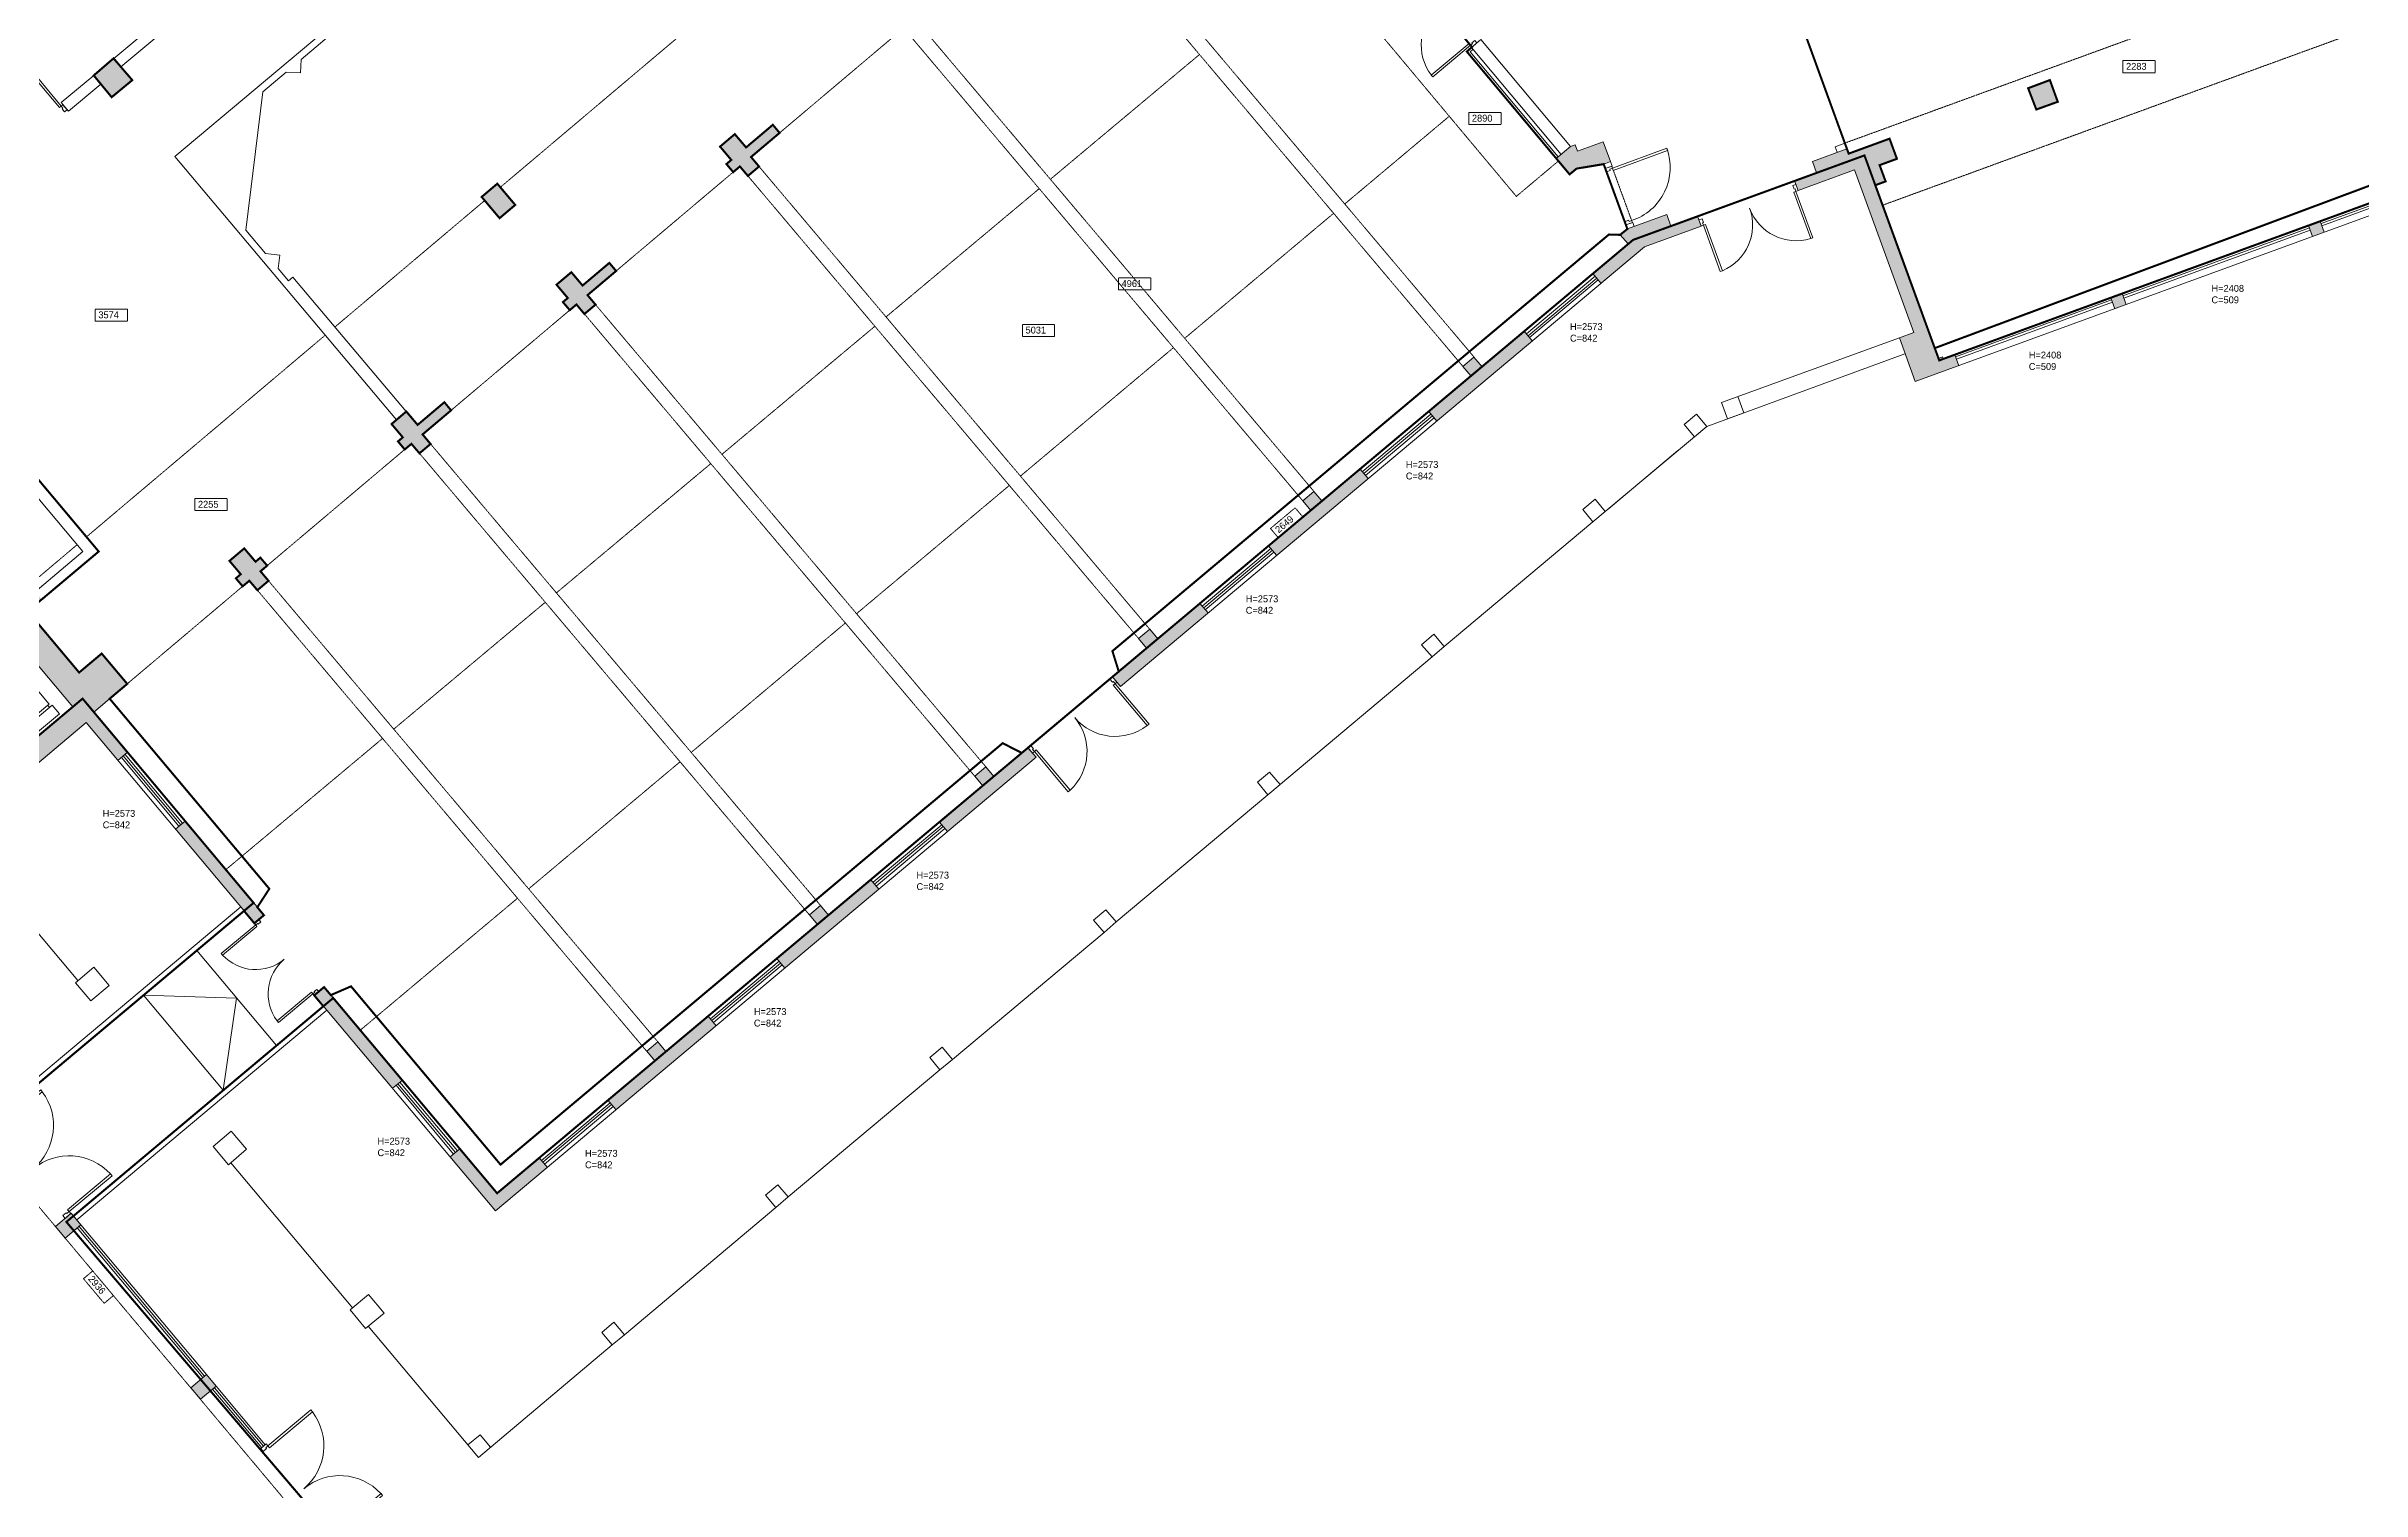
# Model space of a CAD drawing. Header units: millimetres. Extents: x 62976 to 1097852, y -110926 to 167100.
# Drawn here: x 398420 to 432007, y -49876 to -28926 of the extents above; entities that cross this region are included whole.
import ezdxf

# ---------------------------------------------------------------- set-up
doc = ezdxf.new("R2010")
doc.units = ezdxf.units.MM
doc.linetypes.add('HIDDENX2', pattern=[0.75, 0.5, -0.25])
for name, color, linetype, lineweight in [('BLOCKS', 8, 'Continuous', 15), ('Ceiling', 45, 'HIDDENX2', 15), ('Ceiling tag', 1, 'Continuous', 15), ('GIA', 84, 'Continuous', 15), ('NIA', 30, 'Continuous', 15), ('Partitions', 155, 'Continuous', 15), ('WALLS', 7, 'Continuous', 15)]:
    doc.layers.add(name, color=color, linetype=linetype, lineweight=lineweight)
doc.layers.add('Whatch', color=7, linetype='Continuous', lineweight=15, true_color=0xa8a8a8)
doc.styles.add('Century Gothic', font='GOTHIC.TTF')

# ---------------------------------------------------------------- blocks, each defined once
blk = doc.blocks.new('DOUBLE DOOR')
at = {"layer": 'BLOCKS'}
for p, q in [((-1520, -760), (-1555, -760)), ((-1555, -760), (-1555, -860)), ((-1555, -860), (-1505, -860)), ((-1520, -760), (-1520, -800)), ((-1520, -800), (-1505, -800)), ((-1505, -800), (-1505, -860)), ((-15, -800), (-15, -860)), ((0, -800), (-15, -800)), ((35, -860), (-15, -860)), ((0, -760), (35, -760)), ((0, -760), (0, -800)), ((35, -760), (35, -860))]:
    blk.add_line(p, q, dxfattribs=at)
for points in [[(-1485, -760), (-1485, 0), (-1520, 0), (-1520, -760)], [(-35, -760), (-35, 0), (0, 0), (0, -760)]]:
    blk.add_lwpolyline(points, close=True, dxfattribs=at)
for centre, start, end in [((-1521, -761), 0.0439, 87.2558), ((1, -761), 92.7442, 179.9561)]:
    blk.add_arc(centre, 761, start, end, dxfattribs=at)
blk = doc.blocks.new('DOOR 840')
at = {"layer": 'BLOCKS'}
for p, q in [((-582, 249), (-582, -591)), ((-582, -591), (-582, 249)), ((-548, 249), (-582, 249)), ((-548, -591), (-548, 248)), ((-612, -691), (-612, -591)), ((-582, -591), (-612, -591)), ((-548, -591), (-582, -591)), ((-582, -632), (-582, -591)), ((-562, -632), (-582, -632)), ((-562, -691), (-562, -632)), ((208, -632), (228, -632)), ((208, -691), (208, -632)), ((228, -632), (228, -591)), ((228, -591), (258, -591)), ((258, -691), (258, -591)), ((-562, -691), (-612, -691)), ((208, -691), (258, -691))]:
    blk.add_line(p, q, dxfattribs=at)
blk.add_arc((-586, -565), 814, 358.1575, 89.7593, dxfattribs=at)
blk = doc.blocks.new('wc')
at = {"layer": 'BLOCKS'}
for p, q in [((36874, 129352), (36874, 129084)), ((37274, 129084), (37274, 129352)), ((37299, 129044), (36849, 129044)), ((36849, 129044), (36849, 128881)), ((36874, 129084), (36899, 129084)), ((36899, 129044), (36899, 129084)), ((36899, 129084), (37249, 129084)), ((37249, 129084), (37249, 129044)), ((37274, 129084), (37249, 129084)), ((37299, 128881), (37299, 129044)), ((36849, 128881), (37299, 128881))]:
    blk.add_line(p, q, dxfattribs=at)
blk.add_arc((37074, 129339), 200, 3.8042, 176.1958, dxfattribs=at)

msp = doc.modelspace()

# ---------------------------------------------------------------- hatches: boundary and pattern name
at = {"layer": 'Whatch', "ltscale": 2}
h = msp.add_hatch(color=256, dxfattribs=at)
h.dxf.hatch_style = 1
h.paths.add_polyline_path([(406686, -32185), (406587, -32068), (406199, -32396), (406036, -32203), (405821, -32384), (405984, -32577), (405914, -32636), (406013, -32753), (406110, -32671), (406226, -32809), (406387, -32673), (406271, -32535)])
h.paths.add_polyline_path([(409057, -30182), (408959, -30065), (408571, -30393), (408407, -30200), (408193, -30381), (408356, -30574), (408286, -30634), (408384, -30751), (408481, -30669), (408597, -30806), (408759, -30670), (408643, -30532)])
h.paths.add_polyline_path([(411433, -28176), (411334, -28059), (410946, -28387), (410783, -28194), (410568, -28375), (410731, -28568), (410661, -28628), (410760, -28744), (410857, -28663), (410973, -28800), (411134, -28664), (411018, -28526)])
h.paths.add_polyline_path([(414135, -25921), (413964, -25718), (413275, -26294), (413235, -26247), (413071, -26385), (413071, -26385), (412993, -26450), (412993, -26450), (412975, -26465), (413298, -26854), (413298, -26855), (413469, -26710), (413353, -26576)])
h.paths.add_polyline_path([(415496, -24782), (415601, -24906), (415832, -24711), (415558, -24384), (414620, -25169), (414790, -25372)])
h.paths.add_polyline_path([(409932, -22313), (409688, -22517), (412101, -25388), (412344, -25185)])
h = msp.add_hatch(color=256, dxfattribs=at)
h.dxf.hatch_style = 1
h.paths.add_polyline_path([(399593, -38174), (399223, -37734), (398896, -38009), (398150, -37120), (398352, -36950), (398175, -36740), (397674, -37160), (398805, -38507), (397149, -39898), (391390, -33023), (395337, -29720), (396816, -31482), (396878, -31429), (397033, -31615), (397334, -31364), (397076, -31055), (396942, -31168), (395567, -29522), (396225, -28969), (396061, -28777), (396060, -28777), (396038, -28750), (395994, -28699), (390896, -33033), (391091, -33267), (391127, -33237), (392804, -35238), (392769, -35268), (392993, -35531), (393025, -35505), (394914, -37756), (394882, -37782), (395106, -38052), (395138, -38025), (396882, -40098), (396850, -40126), (397074, -40396), (397344, -40172), (397322, -40147), (398999, -38734), (399459, -39283), (399599, -39166), (399109, -38582)])
h.paths.add_polyline_path([(395525, -33994), (395226, -34245), (397115, -36494), (397191, -36430), (397413, -36243)], flags=17)
h.paths.add_polyline_path([(395093, -33221), (394846, -32930), (394422, -33287), (394667, -33579), (394744, -33514)], flags=17)
h.paths.add_polyline_path([(401527, -36541), (401624, -36459), (401525, -36343), (401455, -36402), (401291, -36209), (401077, -36390), (401240, -36583), (401170, -36643), (401268, -36759), (401365, -36678), (401482, -36815), (401643, -36679)])
h.paths.add_polyline_path([(404292, -34206), (404194, -34089), (403806, -34417), (403642, -34223), (403428, -34405), (403591, -34598), (403521, -34657), (403619, -34774), (403716, -34692), (403833, -34830), (403994, -34694), (403878, -34556)])
h.paths.add_polyline_path([(402450, -42573), (402306, -42692), (402487, -42907), (403442, -44041), (403585, -43921)])
h.paths.add_polyline_path([(408137, -43132), (408021, -42993), (407409, -43507), (407292, -43368), (407130, -43503), (407247, -43642), (406567, -44213), (406683, -44352)])
h.paths.add_polyline_path([(412777, -39238), (412660, -39100), (412165, -39515), (412048, -39376), (412048, -39376), (411887, -39512), (412003, -39651), (411376, -40178), (411492, -40317)])
h.paths.add_polyline_path([(399667, -29417), (399398, -29105), (399108, -29349), (399371, -29667)])
h.paths.add_polyline_path([(398667, -26916), (398443, -26646), (398173, -26870), (398397, -27139)])
h.paths.add_polyline_path([(399963, -25830), (399733, -25560), (399470, -25784), (399693, -26053)])
h.paths.add_polyline_path([(401629, -26909), (401556, -26968), (400457, -25659), (400529, -25599), (400115, -25099), (400686, -24622), (400487, -24384), (399676, -25062), (399948, -25385), (401556, -27297), (401358, -27464), (401657, -27811), (401846, -27653), (401971, -27798), (402214, -27600), (402214, -27600)])
h.paths.add_polyline_path([(402782, -28270), (402780, -28272), (402703, -28336), (402537, -28476), (402680, -28646), (402926, -28440)])
h.paths.add_polyline_path([(404962, -30919), (404735, -31111), (404995, -31419), (405222, -31227)])
h = msp.add_hatch(color=256, dxfattribs=at)
h.dxf.hatch_style = 1
h.paths.add_polyline_path([(410496, -41152), (410380, -41014), (409768, -41527), (409651, -41388), (409489, -41524), (409606, -41663), (409017, -42157), (409133, -42296)])
h.paths.add_polyline_path([(415272, -37145), (415155, -37006), (414543, -37520), (414426, -37381), (414265, -37516), (414381, -37656), (413886, -38071), (414002, -38210)])
h.paths.add_polyline_path([(417594, -35196), (417477, -35058), (416925, -35521), (416808, -35382), (416646, -35518), (416763, -35657), (416151, -36171), (416267, -36309)])
h.paths.add_polyline_path([(419976, -33198), (419859, -33059), (419247, -33573), (419130, -33433), (418969, -33569), (419085, -33708), (418473, -34222), (418590, -34361)])
h.paths.add_polyline_path([(421601, -31833), (422425, -31533), (422374, -31392), (421984, -31535), (421925, -31367), (421357, -31574), (421249, -31661), (421368, -31793), (420855, -32223), (420971, -32362)])
h.paths.add_polyline_path([(421005, -30312), (420631, -30448), (420597, -30354), (420531, -30380), (420324, -30554), (420519, -30786), (420618, -30700), (421011, -30635), (421110, -30599)])
h.paths.add_polyline_path([(425014, -30650), (425265, -30558), (425158, -30266), (424565, -30483), (424539, -30413), (424039, -30595), (424100, -30762), (423780, -30879), (423831, -31020), (424651, -30720), (425512, -33078), (425301, -33155), (425532, -33788), (426161, -33559), (426103, -33399), (425937, -33459), (425928, -33432), (425868, -33454), (424951, -30941), (425101, -30886)])
h.paths.add_polyline_path([(428532, -32512), (428367, -32573), (428425, -32732), (428590, -32672)])
h.paths.add_polyline_path([(427484, -29416), (427168, -29534), (427287, -29843), (427596, -29731)])
h.paths.add_polyline_path([(430362, -28368), (430053, -28480), (430164, -28796), (430474, -28677)])
h.paths.add_polyline_path([(431405, -31463), (431237, -31525), (431295, -31685), (431463, -31623)])
h = msp.add_hatch(color=256, dxfattribs=at)
h.dxf.hatch_style = 1
h.paths.add_polyline_path([(376746, -43045), (376621, -42901), (376371, -43105), (376496, -43256)])
h.paths.add_polyline_path([(379826, -46685), (379701, -46540), (379438, -46764), (379501, -46841), (379563, -46915)])
h.paths.add_polyline_path([(383005, -50509), (382880, -50358), (382630, -50569), (382755, -50713)])
h.paths.add_polyline_path([(386181, -54337), (386040, -54168), (385811, -54361), (385952, -54529)])
h.paths.add_polyline_path([(387413, -55805), (387272, -55636), (387043, -55829), (387184, -55997)])
h.paths.add_polyline_path([(389376, -58143), (389234, -57975), (389005, -58167), (389147, -58336)])
h.paths.add_polyline_path([(392546, -61922), (392405, -61754), (392176, -61946), (392317, -62115)])
h.paths.add_polyline_path([(396253, -58422), (396084, -58564), (396276, -58793), (396445, -58651)])
h.paths.add_polyline_path([(400170, -55135), (400001, -55277), (400193, -55506), (400362, -55364)])
h.paths.add_polyline_path([(404118, -52213), (403977, -52044), (403748, -52236), (403889, -52405)])
h.paths.add_polyline_path([(400743, -48190), (400514, -48383), (400656, -48551), (400885, -48359)])
h.paths.add_polyline_path([(398781, -45852), (398552, -46044), (398693, -46213), (398923, -46021)])
h.paths.add_polyline_path([(397691, -44552), (397549, -44384), (397320, -44576), (397462, -44745), (397609, -44621), (397608, -44621)])
h.paths.add_polyline_path([(394579, -40671), (394454, -40519), (394203, -40730), (394329, -40875)])
h.paths.add_polyline_path([(391397, -36849), (391274, -36703), (391011, -36926), (391136, -37077)])
h.paths.add_polyline_path([(388319, -33207), (388194, -33062), (387944, -33266), (388069, -33418)])
h.paths.add_polyline_path([(384126, -36040), (383981, -36165), (384139, -36349), (384284, -36224)])
h.paths.add_polyline_path([(380210, -39324), (380188, -39343), (380065, -39449), (380223, -39640), (380368, -39515)])
h = msp.add_hatch(color=256, dxfattribs=at)
h.dxf.hatch_style = 1
h.paths.add_polyline_path([(400433, -40163), (400294, -40280), (401240, -41410), (401438, -41646), (401578, -41530)])
h = msp.add_hatch(color=256, dxfattribs=at)
h.dxf.hatch_style = 1
h.paths.add_polyline_path([(405688, -45187), (405571, -45049), (404959, -45562), (404419, -44918), (404279, -45035), (404937, -45817)])

# ---------------------------------------------------------------- linework, layer by layer
at = {"layer": 'BLOCKS'}
for p, q in [((419094, -28943), (419026, -29003)), ((419026, -29003), (420324, -30554)), ((419117, -28970), (419075, -29007)), ((419075, -29007), (420351, -30531)), ((425814, -33304), (434065, -30221)), ((433669, -30637), (431405, -31463)), ((433681, -30670), (431417, -31496)), ((433693, -30703), (431429, -31529)), ((431237, -31525), (428532, -32512)), ((431249, -31558), (428544, -32545)), ((421087, -31656), (413885, -37698)), ((421087, -31656), (421249, -31661)), ((431261, -31591), (428556, -32578)), ((420855, -32223), (419859, -33059)), ((420887, -32262), (419891, -33097)), ((420910, -32288), (419914, -33124)), ((420932, -32315), (419936, -33151)), ((428367, -32573), (426103, -33399)), ((428379, -32605), (426115, -33432)), ((428391, -32638), (426127, -33465)), ((425301, -33155), (422721, -34092)), ((425380, -33389), (422507, -34439)), ((418473, -34222), (417477, -35058)), ((422721, -34092), (422807, -34328)), ((423044, -34243), (422807, -34328)), ((422959, -34006), (423044, -34243)), ((418505, -34260), (417510, -35096)), ((418528, -34287), (417532, -35123)), ((418550, -34314), (417555, -35150)), ((422507, -34439), (421034, -35673)), ((422356, -34261), (422178, -34412)), ((422178, -34412), (422356, -34261)), ((422178, -34412), (422329, -34590)), ((422329, -34590), (422178, -34412)), ((422329, -34590), (422507, -34439)), ((422507, -34439), (422329, -34590)), ((422356, -34261), (422507, -34439)), ((422356, -34261), (422507, -34439)), ((421075, -35638), (422089, -34789)), ((420889, -35496), (420711, -35647)), ((420889, -35496), (420711, -35647)), ((420889, -35496), (421034, -35673)), ((421034, -35673), (420889, -35496)), ((420856, -35824), (418699, -37632)), ((420711, -35647), (420856, -35825)), ((420711, -35647), (420856, -35824)), ((421034, -35673), (420856, -35825)), ((420856, -35825), (421034, -35673)), ((416151, -36171), (415155, -37006)), ((416183, -36209), (415187, -37045)), ((416206, -36236), (415210, -37071)), ((416228, -36263), (415232, -37098)), ((418370, -37606), (418548, -37454)), ((418522, -37784), (418370, -37606)), ((418370, -37606), (418370, -37606)), ((418548, -37454), (418699, -37632)), ((413977, -37995), (413885, -37698)), ((416323, -39627), (418522, -37784)), ((418699, -37632), (418522, -37784)), ((399339, -38389), (401655, -41146)), ((400344, -40238), (399509, -39241)), ((400371, -40216), (399536, -39219)), ((400397, -40193), (399563, -39196)), ((400433, -40163), (399599, -39166)), ((412293, -39034), (405009, -45147)), ((412570, -39176), (412293, -39034)), ((416165, -39455), (415988, -39600)), ((415988, -39600), (416139, -39784)), ((416165, -39455), (416317, -39633)), ((413941, -41627), (416139, -39784)), ((416317, -39633), (416139, -39784)), ((411376, -40178), (410380, -41014)), ((411408, -40216), (410412, -41052)), ((411430, -40243), (410434, -41079)), ((411453, -40270), (410457, -41106)), ((397107, -40369), (398877, -42475)), ((401481, -41414), (401655, -41146)), ((413612, -41601), (413789, -41450)), ((413763, -41779), (413612, -41601)), ((413941, -41627), (413763, -41779)), ((413789, -41450), (413941, -41627)), ((413941, -41627), (413941, -41627)), ((411565, -43622), (413763, -41779)), ((398844, -42508), (399108, -42285)), ((399331, -42548), (399108, -42285)), ((409017, -42157), (408021, -42993)), ((409049, -42196), (408053, -43031)), ((409071, -42223), (408075, -43058)), ((409094, -42249), (408098, -43085)), ((399068, -42772), (398844, -42508)), ((399068, -42772), (399331, -42548)), ((402547, -42688), (402840, -42561)), ((402840, -42561), (405009, -45147)), ((411413, -43444), (411235, -43595)), ((411235, -43595), (411380, -43773)), ((411380, -43773), (411565, -43622)), ((411565, -43622), (411413, -43444)), ((411413, -43444), (411413, -43444)), ((404329, -44993), (403494, -43996)), ((404356, -44970), (403521, -43974)), ((404383, -44948), (403548, -43951)), ((404419, -44918), (403584, -43921)), ((409182, -45616), (411380, -43773)), ((406567, -44213), (405571, -45049)), ((406597, -44249), (405601, -45085)), ((406620, -44276), (405624, -45111)), ((406642, -44302), (405646, -45138)), ((401102, -44661), (400839, -44884)), ((401102, -44661), (401326, -44924)), ((400839, -44884), (401063, -45148)), ((401326, -44924), (401063, -45148)), ((401095, -45121), (402866, -47228)), ((408853, -45590), (409030, -45438)), ((409004, -45767), (408853, -45590)), ((409182, -45616), (409004, -45767)), ((409030, -45438), (409182, -45616)), ((406806, -47617), (409004, -45767)), ((402826, -47254), (403096, -47030)), ((403050, -47524), (402826, -47254)), ((403320, -47300), (403050, -47524)), ((403096, -47030), (403320, -47300)), ((403090, -47491), (404687, -49394)), ((406654, -47433), (406477, -47584)), ((406477, -47584), (406628, -47762)), ((406806, -47617), (406628, -47762)), ((406654, -47433), (406806, -47617)), ((404687, -49394), (406628, -47762)), ((404534, -49213), (404712, -49068)), ((404712, -49068), (404863, -49246))]:
    msp.add_line(p, q, dxfattribs=at)
at = {"layer": 'BLOCKS', "ltscale": 2}
for p, q in [((398869, -46066), (400690, -48235)), ((398896, -46043), (400716, -48213)), ((398923, -46021), (400743, -48190)), ((400885, -48359), (401597, -49209)), ((400831, -48404), (401544, -49254)), ((400858, -48382), (401571, -49231))]:
    msp.add_line(p, q, dxfattribs=at)
at = {"layer": 'Ceiling'}
for p, q in [((411900, -25149), (405006, -30971)), ((424508, -30331), (435871, -26184)), ((419744, -31103), (415864, -26468)), ((413298, -26855), (418969, -33569)), ((413459, -26718), (419130, -33433)), ((425057, -31231), (436053, -27218)), ((409057, -30182), (410760, -28744)), ((410973, -28800), (416646, -35518)), ((411135, -28664), (416808, -35382)), ((412985, -30855), (415148, -29045)), ((418771, -29941), (417255, -31213)), ((406686, -32185), (408384, -30751)), ((408597, -30806), (414265, -37516)), ((408759, -30670), (414426, -37381)), ((420355, -30590), (419744, -31103)), ((421417, -31454), (421151, -30725)), ((404779, -31163), (402607, -32997)), ((410601, -32851), (412823, -30991)), ((417093, -31349), (414933, -33162)), ((404292, -34206), (406013, -32753)), ((406226, -32809), (411887, -39512)), ((406387, -32673), (412048, -39376)), ((402466, -33116), (399002, -36042)), ((408221, -34844), (410439, -32987)), ((414771, -33297), (412551, -35160)), ((401624, -36459), (403619, -34774)), ((403833, -34830), (409489, -41524)), ((403994, -34694), (409651, -41388)), ((405819, -36854), (408059, -34979)), ((412389, -35296), (410173, -37156)), ((398867, -36155), (398175, -36740)), ((399593, -38174), (401268, -36759)), ((401482, -36815), (407130, -43503)), ((401643, -36679), (407292, -43368)), ((403460, -38830), (405658, -36990)), ((410011, -37291), (407775, -39168)), ((401024, -40869), (403298, -38965)), ((407613, -39304), (405417, -41147)), ((405255, -41283), (402975, -43196)), ((395474, -42376), (403697, -52176))]:
    msp.add_line(p, q, dxfattribs=at)
for points in [[(428544, -29134), (429011, -29134), (429011, -29309), (428544, -29309)], [(419056, -29887), (419523, -29887), (419523, -30062), (419056, -30062)], [(413974, -32286), (414440, -32286), (414440, -32460), (413974, -32460)], [(399130, -32739), (399597, -32739), (399597, -32913), (399130, -32913)], [(412580, -32960), (413047, -32960), (413047, -33134), (412580, -33134)], [(400576, -35486), (401042, -35486), (401042, -35661), (400576, -35661)], [(416178, -35920), (416536, -35620), (416648, -35754), (416291, -36054)], [(399093, -46689), (399393, -47046), (399259, -47159), (398959, -46801)]]:
    msp.add_lwpolyline(points, close=True, dxfattribs=at)
at = {"layer": 'GIA', "ltscale": 2}
for points in [[(404023, -52208, 30, 30, 0), (398711, -45978, 30, 30, 0), (402582, -42730, 30, 30, 0), (404959, -45562, 30, 30, 0), (421438, -31734, 30, 30, 0), (424794, -30509, 30, 30, 0), (425879, -33482, 30, 30, 0), (434153, -30460, 30, 30, 0)], [(397149, -39898, 30, 30, 0), (398946, -38388, 30, 30, 0), (401427, -41350, 30, 30, 0), (397604, -44558, 30, 30, 0)]]:
    msp.add_lwpolyline(points, format="xyseb", dxfattribs=at)
at = {"layer": 'NIA', "ltscale": 2}
for points in [[(404023, -52208, 30, 30, 0), (398711, -45978, 30, 30, 0), (402439, -42850, 30, 30, 0), (402306, -42692, 30, 30, 0), (402449, -42572, 30, 30, 0), (402547, -42688, 30, 30, 0), (402840, -42561, 30, 30, 0), (405009, -45147, 30, 30, 0), (412293, -39034, 30, 30, 0), (412570, -39176, 30, 30, 0), (413977, -37995, 30, 30, 0), (413885, -37698, 30, 30, 0), (421087, -31656, 30, 30, 0), (421249, -31661, 30, 30, 0), (421355, -31576, 30, 30, 0), (421011, -30635, 30, 30, 0), (420618, -30700, 30, 30, 0), (420517, -30784, 30, 30, 0), (419026, -29003, 30, 30, 0), (419101, -28937, 30, 30, 0), (418139, -27791, 30, 30, 0)], [(423548, -27689, 30, 30, 0), (424565, -30483, 30, 30, 0), (425158, -30266, 30, 30, 0), (425265, -30558, 30, 30, 0), (425014, -30650, 30, 30, 0), (425101, -30886, 30, 30, 0), (424951, -30941, 30, 30, 0), (425814, -33304, 30, 30, 0), (434065, -30221, 30, 30, 0)], [(395856, -32293, 30, 30, 0), (399180, -36254, 30, 30, 0), (398150, -37120, 30, 30, 0), (398896, -38009, 30, 30, 0), (399223, -37734, 30, 30, 0), (399594, -38174, 30, 30, 0), (399339, -38389, 30, 30, 0), (401655, -41146, 30, 30, 0), (401481, -41414, 30, 30, 0), (401577, -41529, 30, 30, 0), (401438, -41646, 30, 30, 0), (401288, -41467, 30, 30, 0), (397658, -44513, 30, 30, 0)]]:
    msp.add_lwpolyline(points, format="xyseb", dxfattribs=at)
at = {"layer": 'NIA', "ltscale": 2, "const_width": 30}
for points in [[(399108, -29349), (399395, -29101), (399667, -29417), (399368, -29664)], [(427168, -29534), (427484, -29416), (427598, -29731), (427287, -29843)], [(408759, -30670), (408597, -30806), (408481, -30669), (408384, -30751), (408286, -30634), (408356, -30574), (408193, -30381), (408407, -30200), (408571, -30393), (408959, -30065), (409057, -30182), (408643, -30532)], [(404735, -31111), (404962, -30919), (405222, -31227), (404995, -31419)], [(405821, -32384), (406036, -32203), (406199, -32396), (406587, -32068), (406686, -32185), (406271, -32535), (406387, -32673), (406226, -32809), (406110, -32671), (406013, -32753), (405914, -32636), (405984, -32577)], [(403428, -34405), (403642, -34223), (403806, -34417), (404194, -34089), (404292, -34206), (403878, -34556), (403994, -34694), (403833, -34830), (403716, -34692), (403619, -34774), (403521, -34657), (403591, -34598)], [(401077, -36390), (401291, -36209), (401455, -36402), (401525, -36343), (401624, -36459), (401527, -36541), (401643, -36679), (401482, -36815), (401365, -36678), (401268, -36759), (401170, -36643), (401240, -36583)]]:
    msp.add_lwpolyline(points, close=True, dxfattribs=at)
at = {"layer": 'Partitions'}
for p, q in [((401358, -27464), (399398, -29105)), ((401462, -27584), (399503, -29226)), ((402616, -28569), (400284, -30523)), ((402680, -28646), (402116, -29118)), ((419228, -28827), (419094, -28943)), ((420531, -30380), (419228, -28827)), ((402116, -29118), (402105, -29313)), ((419094, -28943), (420394, -30495)), ((399108, -29349), (398636, -29743)), ((399213, -29476), (398741, -29869)), ((401559, -29585), (401898, -29302)), ((402105, -29313), (401898, -29302)), ((398636, -29743), (398741, -29869)), ((401314, -31592), (401559, -29585)), ((400284, -30523), (403499, -34345)), ((400360, -30459), (400361, -30459)), ((424508, -30331), (424369, -30382)), ((424369, -30382), (424399, -30464)), ((424508, -30331), (424539, -30413)), ((421035, -30699), (421011, -30635)), ((421035, -30699), (421134, -30663)), ((421134, -30663), (421110, -30599)), ((421333, -31516), (421432, -31480)), ((421355, -31576), (421333, -31516)), ((421453, -31539), (421432, -31480)), ((401314, -31592), (401598, -31930)), ((401805, -31954), (401598, -31930)), ((401782, -32148), (401805, -31954)), ((401782, -32148), (401934, -32329)), ((401997, -32275), (401934, -32329)), ((403642, -34223), (401997, -32275)), ((397794, -34876), (398951, -36256)), ((397827, -34645), (399180, -36253)), ((398951, -36256), (398258, -36838)), ((399180, -36253), (398352, -36950)), ((401240, -41410), (397609, -44456)), ((401288, -41467), (397658, -44513)), ((402439, -42850), (398814, -45891)), ((402487, -42907), (398862, -45949))]:
    msp.add_line(p, q, dxfattribs=at)
at = {"layer": 'WALLS'}
for p, q in [((399398, -29105), (399108, -29349)), ((399398, -29105), (399667, -29417)), ((399108, -29349), (399371, -29667)), ((399667, -29417), (399371, -29667)), ((427168, -29534), (427484, -29416)), ((427168, -29534), (427287, -29843)), ((427484, -29416), (427596, -29731)), ((427287, -29843), (427596, -29731)), ((408407, -30200), (408193, -30381)), ((408959, -30065), (408571, -30393)), ((409057, -30182), (408643, -30532)), ((420324, -30554), (420519, -30786)), ((420597, -30354), (420531, -30380)), ((420631, -30448), (420597, -30354)), ((421006, -30312), (420631, -30448)), ((408356, -30574), (408286, -30634)), ((408481, -30669), (408384, -30751)), ((408759, -30670), (408597, -30806)), ((420519, -30786), (420618, -30700)), ((420618, -30700), (421011, -30635)), ((404962, -30919), (404735, -31111)), ((405222, -31227), (404995, -31419)), ((421984, -31535), (421925, -31364)), ((421357, -31574), (421249, -31661)), ((421249, -31661), (421368, -31793)), ((406036, -32203), (405821, -32384)), ((406587, -32068), (406199, -32396)), ((406686, -32185), (406271, -32535)), ((405984, -32577), (405914, -32636)), ((406110, -32671), (406013, -32753)), ((406387, -32673), (406226, -32809)), ((419130, -33433), (418969, -33569)), ((403642, -34223), (403428, -34405)), ((403806, -34417), (403642, -34223)), ((404194, -34089), (403806, -34417)), ((404292, -34206), (403878, -34556)), ((403591, -34598), (403521, -34657)), ((403716, -34692), (403619, -34774)), ((403994, -34694), (403833, -34830)), ((416808, -35382), (416646, -35518)), ((401291, -36209), (401077, -36390)), ((401240, -36583), (401170, -36643)), ((401525, -36343), (401455, -36402)), ((401624, -36459), (401527, -36541)), ((401365, -36678), (401268, -36759)), ((401643, -36679), (401482, -36815)), ((397674, -37160), (398805, -38507)), ((398150, -37120), (398896, -38009)), ((414426, -37381), (414265, -37516)), ((399223, -37734), (398896, -38009)), ((399223, -37734), (399593, -38174)), ((399593, -38174), (399109, -38582)), ((398805, -38507), (397149, -39898)), ((399109, -38582), (399599, -39166)), ((412048, -39376), (411887, -39512)), ((400433, -40163), (401578, -41530)), ((409651, -41388), (409489, -41524)), ((402450, -42573), (403585, -43921)), ((402451, -42574), (402451, -42574)), ((402306, -42692), (402487, -42907)), ((407247, -43642), (406567, -44213)), ((407292, -43368), (407130, -43503)), ((404419, -44918), (404959, -45562)), ((405571, -45049), (404959, -45562))]:
    msp.add_line(p, q, dxfattribs=at)
at = {"layer": 'WALLS', "ltscale": 2}
for p, q in [((408571, -30393), (408407, -30200)), ((409057, -30182), (408959, -30065)), ((408356, -30574), (408193, -30381)), ((408759, -30670), (408643, -30532)), ((420531, -30380), (420324, -30554)), ((421110, -30599), (421005, -30312)), ((424039, -30595), (424539, -30413)), ((424565, -30483), (424539, -30413)), ((424565, -30483), (425158, -30266)), ((425014, -30650), (425265, -30558)), ((425158, -30266), (425265, -30558)), ((408384, -30751), (408286, -30634)), ((408597, -30806), (408481, -30669)), ((421011, -30635), (421110, -30599)), ((423780, -30879), (424100, -30762)), ((423831, -31020), (423780, -30879)), ((424039, -30595), (424100, -30762)), ((424951, -30941), (425101, -30886)), ((425101, -30886), (425014, -30650)), ((404995, -31419), (404735, -31111)), ((405222, -31227), (404962, -30919)), ((425868, -33454), (424951, -30941)), ((421357, -31574), (421925, -31367)), ((421984, -31535), (422374, -31392)), ((422425, -31533), (422374, -31392)), ((431405, -31463), (431237, -31525)), ((431237, -31525), (431295, -31685)), ((431405, -31463), (431463, -31623)), ((421368, -31793), (420855, -32223)), ((406199, -32396), (406036, -32203)), ((406686, -32185), (406587, -32068)), ((420855, -32223), (420971, -32362)), ((405984, -32577), (405821, -32384)), ((406387, -32673), (406271, -32535)), ((428367, -32573), (428532, -32512)), ((428367, -32573), (428425, -32732)), ((428532, -32512), (428590, -32672)), ((406013, -32753), (405914, -32636)), ((406226, -32809), (406110, -32671)), ((419859, -33059), (419247, -33573)), ((419859, -33059), (419976, -33198)), ((418969, -33569), (419085, -33708)), ((419130, -33433), (419247, -33573)), ((425868, -33454), (425928, -33432)), ((425928, -33432), (425937, -33459)), ((425937, -33459), (426103, -33399)), ((426103, -33399), (426161, -33559)), ((419085, -33708), (418473, -34222)), ((404292, -34206), (404194, -34089)), ((418473, -34222), (418590, -34361)), ((403591, -34598), (403428, -34405)), ((403994, -34694), (403878, -34556)), ((403619, -34774), (403521, -34657)), ((403833, -34830), (403716, -34692)), ((417477, -35058), (416925, -35521)), ((417477, -35058), (417594, -35196)), ((416646, -35518), (416763, -35657)), ((416808, -35382), (416925, -35521)), ((416763, -35657), (416151, -36171)), ((401455, -36402), (401291, -36209)), ((416151, -36171), (416267, -36309)), ((401240, -36583), (401077, -36390)), ((401624, -36459), (401525, -36343)), ((401643, -36679), (401527, -36541)), ((401268, -36759), (401170, -36643)), ((401482, -36815), (401365, -36678)), ((415155, -37006), (414543, -37520)), ((415155, -37006), (415272, -37145)), ((414265, -37516), (414381, -37656)), ((414426, -37381), (414543, -37520)), ((414381, -37656), (413886, -38071)), ((413886, -38071), (414002, -38210)), ((399599, -39166), (399459, -39283)), ((412660, -39100), (412165, -39515)), ((412660, -39100), (412777, -39238)), ((411887, -39512), (412003, -39651)), ((412048, -39376), (412165, -39515)), ((412003, -39651), (411376, -40178)), ((400433, -40163), (400294, -40280)), ((411376, -40178), (411492, -40317)), ((410380, -41014), (409768, -41527)), ((410380, -41014), (410496, -41152)), ((401240, -41410), (401438, -41646)), ((401438, -41646), (401578, -41530)), ((409489, -41524), (409606, -41663)), ((409651, -41388), (409768, -41527)), ((409606, -41663), (409017, -42157)), ((409017, -42157), (409133, -42296)), ((402306, -42692), (402450, -42573)), ((408021, -42993), (407409, -43507)), ((408021, -42993), (408137, -43132)), ((407130, -43503), (407247, -43642)), ((407292, -43368), (407409, -43507)), ((403585, -43921), (403444, -44038)), ((406567, -44213), (406681, -44349)), ((404419, -44918), (404279, -45035)), ((405571, -45049), (405688, -45187)), ((398552, -46044), (398781, -45852)), ((398923, -46021), (398781, -45852)), ((398693, -46213), (398552, -46044)), ((398693, -46213), (398923, -46021)), ((400514, -48383), (400743, -48190)), ((400656, -48551), (400885, -48359)), ((400885, -48359), (400743, -48190)), ((400514, -48383), (400656, -48551))]:
    msp.add_line(p, q, dxfattribs=at)
at = {"layer": 'Whatch'}
for p, q in [((423831, -31020), (424651, -30720)), ((424651, -30720), (425512, -33078)), ((425532, -33788), (434359, -30566)), ((421601, -31833), (422425, -31533)), ((421601, -31833), (414002, -38210)), ((425512, -33078), (425301, -33155)), ((425532, -33788), (425301, -33155)), ((398999, -38734), (397322, -40147)), ((398999, -38734), (401240, -41410)), ((412777, -39238), (404937, -45817)), ((400602, -42043), (401761, -43419)), ((399832, -42689), (400987, -44068)), ((399832, -42689), (401181, -42731)), ((401181, -42731), (400987, -44068)), ((402487, -42907), (404937, -45817))]:
    msp.add_line(p, q, dxfattribs=at)

# ---------------------------------------------------------------- block references
at = {"layer": 'BLOCKS'}
for p, xscale, yscale, zscale, rotation in [((417613, -28275), 0.9408805031446581, 0.9408805031446581, 0.9408805031446581, 129.9868862448419), ((397080, -30161), -0.9408805031446582, 0.9408805031446582, 0.9408805031446582, 39.80017364122747), ((422702, -32193), 0.9408805031446581, 0.9408805031446581, 0.9408805031446581, 200.0520821461141), ((413244, -39740), 1.006289308176048, 1.006289308176048, 1.006289308176048, 220.001680674087), ((400957, -42084), 0.8549549272681205, 0.8549549272681205, 0.8549549272681205, 129.6988376619592), ((399374, -45311), 1.067017722082124, 1.067017722082124, 1.067017722082124, 309.6988376619591), ((403299, -49947), 1.067017722082124, 1.067017722082124, 1.067017722082124, 309.9993554023622)]:
    msp.add_blockref('DOUBLE DOOR', p, dxfattribs=dict(at, xscale=xscale, yscale=yscale, zscale=zscale, rotation=rotation))
for name, p, rotation in [('DOOR 840', (421894, -31038), 290.0520821461142), ('wc', (452990, -161262), 40.05166625001441)]:
    msp.add_blockref(name, p, dxfattribs=dict(at, rotation=rotation))

# ---------------------------------------------------------------- texts
at = {"layer": 'Ceiling', "char_height": 100, "width": 730.14, "attachment_point": 1, "style": 'Century Gothic'}
for s, insert in [('2283', (428589, -29167)), ('2890', (419100, -29919)), ('4961', (414018, -32318)), ('3574', (399175, -32771)), ('5031', (412625, -32992)), ('2255', (400620, -35519))]:
    msp.add_mtext(s, dxfattribs=dict(at, insert=insert))
for s, insert, rotation in [('2649', (416233, -35916), 40.0017), ('2936', (399097, -46744), 310.0017)]:
    msp.add_mtext(s, dxfattribs=dict(at, insert=insert, rotation=rotation))
at = {"layer": 'Ceiling tag', "char_height": 100, "width": 730.14, "attachment_point": 1, "style": 'Century Gothic'}
for s, insert in [('H=2408\\PC=509', (429828, -32387)), ('H=2573\\PC=842', (420523, -32943)), ('H=2408\\PC=509', (427178, -33354)), ('H=2573\\PC=842', (418141, -34942)), ('H=2573\\PC=842', (415819, -36890)), ('H=2573\\PC=842', (399238, -40002)), ('H=2573\\PC=842', (411043, -40898)), ('H=2573\\PC=842', (408684, -42877)), ('H=2573\\PC=842', (403224, -44757)), ('H=2573\\PC=842', (406235, -44933))]:
    msp.add_mtext(s, dxfattribs=dict(at, insert=insert))

doc.saveas('drawing.dxf')
